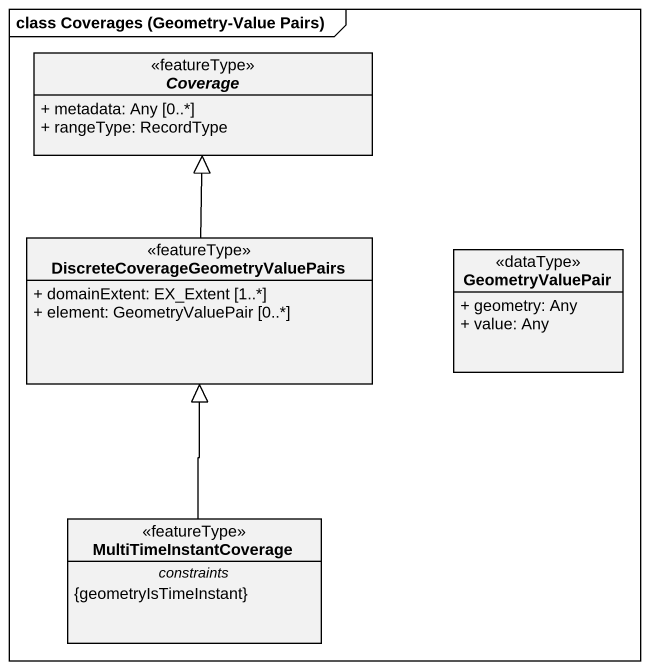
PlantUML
@startuml
mainframe class Coverages (Geometry-Value Pairs)
hide circle
hide empty members
skinparam classAttributeIconSize 0
abstract class Coverage <<featureType>> {
  + metadata: Any [0..*]
  + rangeType: RecordType
}
class "DiscreteCoverageGeometryValuePairs" as DiscreteCoverageGeometryValu <<featureType>> {
  + domainExtent: EX_Extent [1..*]
  + element: GeometryValuePair [0..*]
}
class GeometryValuePair <<dataType>> {
  + geometry: Any
  + value: Any
}
class MultiTimeInstantCoverage <<featureType>> {
  -- constraints --
  {geometryIsTimeInstant}
}
DiscreteCoverageGeometryValu -up-|> Coverage
MultiTimeInstantCoverage -up-|> DiscreteCoverageGeometryValu
@enduml
